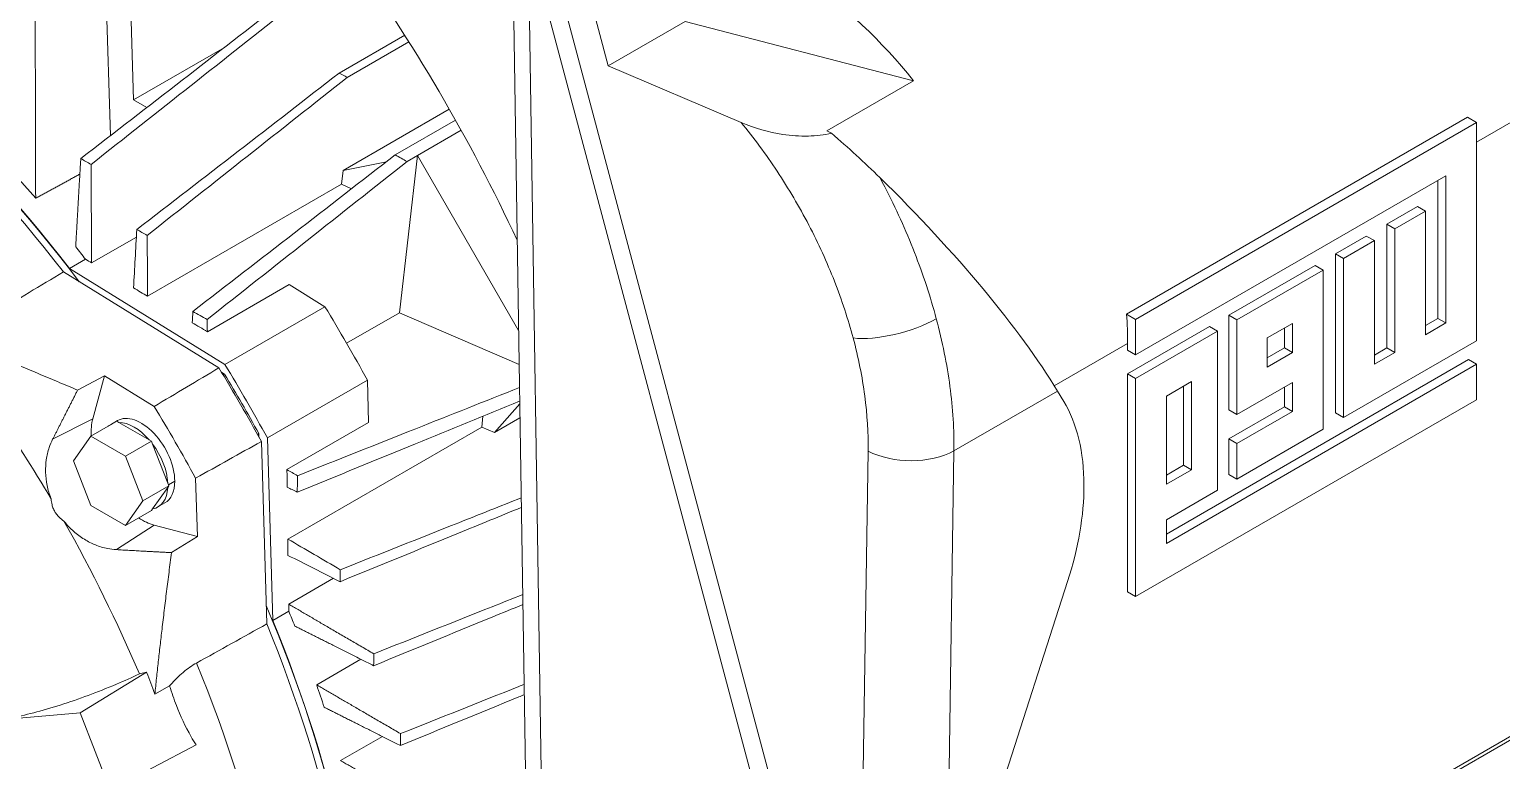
# Model space of a CAD drawing. Header units: millimetres. Extents: x -2122 to 22797, y 3569 to 89276.
# Drawn here: x 10430 to 10951, y 80406 to 80664 of the extents above; entities that cross this region are included whole.
import ezdxf

# ---------------------------------------------------------------- set-up
doc = ezdxf.new("R2010")
doc.units = ezdxf.units.MM
doc.header["$LTSCALE"] = 20
doc.layers.add('IA-TRAZ', color=8, linetype='Continuous', lineweight=5)

# ---------------------------------------------------------------- blocks, each defined once
blk = doc.blocks.new('A$C6cb7b9ed')
at = {"color": 0, "linetype": 'Continuous', "lineweight": 0, "extrusion": (2.77556e-16, 0.816497, 0.57735)}
for p, q in [((1995.42, 4742.49), (1997.49, 4672.95)), ((1989.31, 4660.36), (1987.43, 4723.82)), ((2243.07, 4332.1), (2138.15, 4725.52)), ((2144.69, 4724.91), (2249.84, 4330.63)), ((2144.8, 4724.47), (2249.71, 4331.05)), ((2136.17, 4422.57), (2131.53, 4718.96)), ((2165.19, 4684.97), (2155.5, 4721.33)), ((2141.86, 4414.12), (2137.22, 4710.45)), ((2165.19, 4684.97), (2192.4, 4700.68)), ((2273.08, 4679.78), (2192.4, 4700.68)), ((2070.18, 4682.48), (2093.31, 4695.83)), ((2072.97, 4680.93), (2094.77, 4693.52)), ((1997.49, 4672.95), (2029.58, 4691.48)), ((2165.19, 4684.97), (2212.18, 4664.99)), ((2273.08, 4679.78), (2242.43, 4662.09)), ((1997.49, 4672.95), (2002.14, 4670.27)), ((2472.03, 4658.05), (2496.11, 4671.95)), ((2109.04, 4669.7), (2071.52, 4648.03)), ((2089.97, 4653.53), (2111.24, 4665.81)), ((2468.83, 4666.84), (2348.34, 4597.27)), ((2472.03, 4664.99), (2468.83, 4666.84)), ((2097.82, 4653.34), (2113.23, 4662.23)), ((2242.43, 4662.09), (2244.1, 4661.21)), ((2351.54, 4595.42), (2472.03, 4664.99)), ((2472.03, 4664.99), (2472.03, 4587.88)), ((2071.52, 4648.03), (2086.86, 4651.12)), ((2097.82, 4653.34), (2091.4, 4597.76)), ((2094.15, 4651.22), (2097.82, 4653.34)), ((2133.52, 4591.51), (2097.82, 4653.34)), ((2071.52, 4648.03), (2070.96, 4643.16)), ((2461.17, 4646.18), (2351.54, 4582.88)), ((2461.17, 4594.15), (2461.17, 4646.18)), ((2070.96, 4643.16), (2002.45, 4603.6)), ((2074.54, 4641.6), (2070.96, 4643.16)), ((2458.34, 4595.78), (2458.34, 4644.55)), ((2440.27, 4629.05), (2451.13, 4635.32)), ((2453.95, 4633.69), (2451.13, 4635.32)), ((2443.09, 4627.42), (2453.95, 4633.69)), ((2453.95, 4633.69), (2453.95, 4589.99)), ((1998.49, 4624.53), (1982.66, 4615.39)), ((2422.19, 4618.61), (2433.05, 4624.88)), ((2435.88, 4623.25), (2433.05, 4624.88)), ((2440.27, 4585.35), (2440.27, 4629.05)), ((2443.09, 4627.42), (2440.27, 4629.05)), ((2443.09, 4583.72), (2443.09, 4627.42)), ((2425.02, 4616.98), (2435.88, 4623.25)), ((2435.88, 4623.25), (2435.88, 4579.55)), ((1980.52, 4616.67), (1974.86, 4613.4)), ((2384.52, 4596.86), (2414.98, 4614.45)), ((2417.81, 4612.82), (2414.98, 4614.45)), ((2422.19, 4562.37), (2422.19, 4618.61)), ((2425.02, 4616.98), (2422.19, 4618.61)), ((2425.02, 4560.74), (2425.02, 4616.98)), ((2027.64, 4578.26), (1972.74, 4612.18)), ((2029.76, 4579.49), (1974.86, 4613.4)), ((2387.35, 4595.23), (2417.81, 4612.82)), ((2417.81, 4612.82), (2417.81, 4556.58)), ((2052.43, 4607.74), (2023.56, 4591.07)), ((2052.43, 4607.74), (2065.12, 4599.9)), ((2065.12, 4599.9), (2029.76, 4579.49)), ((2072.77, 4587), (2091.4, 4597.76)), ((2091.4, 4597.76), (2133.71, 4579.44)), ((2351.54, 4595.42), (2348.34, 4597.27)), ((2348.71, 4576.19), (2377.64, 4592.89)), ((2351.54, 4582.88), (2351.54, 4595.42)), ((2380.47, 4591.26), (2377.64, 4592.89)), ((2384.52, 4563.45), (2384.52, 4596.86)), ((2387.35, 4595.23), (2384.52, 4596.86)), ((2387.35, 4561.82), (2387.35, 4595.23)), ((2398.04, 4588.86), (2406.95, 4594)), ((2406.95, 4594), (2406.95, 4583.72)), ((2453.95, 4593.25), (2458.34, 4595.78)), ((2453.95, 4589.99), (2461.17, 4594.15)), ((2461.17, 4594.15), (2458.34, 4595.78)), ((2351.54, 4574.56), (2380.47, 4591.26)), ((2380.47, 4591.26), (2380.47, 4535.02)), ((2398.04, 4578.57), (2398.04, 4588.86)), ((2404.12, 4592.37), (2404.12, 4585.35)), ((2472.03, 4587.88), (2425.02, 4560.74)), ((2322.81, 4571.9), (2348.71, 4586.85)), ((2348.71, 4584.52), (2348.71, 4586.85)), ((2351.54, 4582.88), (2348.71, 4584.52)), ((2404.12, 4585.35), (2398.04, 4581.84)), ((2406.95, 4583.72), (2398.04, 4578.57)), ((2406.95, 4583.72), (2404.12, 4585.35)), ((2435.88, 4582.82), (2440.27, 4585.35)), ((2435.88, 4579.55), (2443.09, 4583.72)), ((2443.09, 4583.72), (2440.27, 4585.35)), ((2362.4, 4519.52), (2469.2, 4581.19)), ((2362.4, 4516.26), (2472.03, 4579.55)), ((2472.03, 4579.55), (2469.2, 4581.19)), ((2472.03, 4579.55), (2472.03, 4567.01)), ((1987.19, 4575.52), (1977.74, 4570.44)), ((1987.19, 4575.52), (1983.1, 4560.23)), ((2004.77, 4564.66), (1987.19, 4575.52)), ((2028.56, 4576.75), (2029.62, 4576.1)), ((2080.12, 4573.92), (2044.76, 4553.51)), ((2080.12, 4573.92), (2080.56, 4559.01)), ((2348.71, 4499.08), (2348.71, 4576.19)), ((2351.54, 4574.56), (2348.71, 4576.19)), ((2351.54, 4497.45), (2351.54, 4574.56)), ((2362.4, 4568.28), (2371.31, 4573.43)), ((2371.31, 4573.43), (2371.31, 4542.27)), ((2406.95, 4573.13), (2387.35, 4561.82)), ((2406.95, 4562.85), (2406.95, 4573.13)), ((2287.35, 4548.98), (2323.92, 4570.09)), ((2323.92, 4570.09), (2326.15, 4566.43)), ((2472.03, 4567.01), (2351.54, 4497.45)), ((2362.4, 4537.13), (2362.4, 4568.28)), ((2368.48, 4571.8), (2368.48, 4543.9)), ((2404.12, 4564.48), (2404.12, 4571.5)), ((2125, 4555.4), (2133.93, 4565.53)), ((2384.52, 4553.16), (2404.12, 4564.48)), ((2387.35, 4561.82), (2384.52, 4563.45)), ((2387.35, 4551.53), (2406.95, 4562.85)), ((2406.95, 4562.85), (2404.12, 4564.48)), ((2425.02, 4560.74), (2422.19, 4562.37)), ((1968.91, 4553.04), (1983.1, 4560.23)), ((1982.45, 4554.17), (1991.57, 4559.44)), ((1989.3, 4558.2), (1991.77, 4559.63)), ((1991.57, 4559.44), (1992.35, 4558.99)), ((1992.35, 4558.99), (2003.05, 4552.81)), ((2051.69, 4542.34), (2080.56, 4559.01)), ((2051.99, 4517.79), (2120.5, 4557.35)), ((2120.5, 4557.35), (2120.95, 4561.23)), ((2120.5, 4557.35), (2125, 4555.4)), ((2125, 4555.4), (2134.01, 4560.6)), ((2417.81, 4556.58), (2387.35, 4538.99)), ((1976.33, 4545.46), (1982.45, 4554.17)), ((1982.45, 4554.17), (1994.7, 4547.1)), ((1994.7, 4547.1), (2003.82, 4552.37)), ((2003.05, 4552.81), (2003.82, 4552.37)), ((2003.82, 4552.37), (2004.21, 4551.37)), ((2004.21, 4551.37), (2009.56, 4537.58)), ((2041.75, 4555.08), (2041.79, 4553.84)), ((2044.56, 4487.78), (2042.64, 4552.28)), ((2046.68, 4489.01), (2044.76, 4553.51)), ((2384.52, 4540.62), (2384.52, 4553.16)), ((2387.35, 4551.53), (2384.52, 4553.16)), ((2387.35, 4538.99), (2387.35, 4551.53)), ((1994.7, 4547.1), (2000.82, 4531.32)), ((2257.03, 4548.87), (2254.26, 4369.05)), ((2284.78, 4381.54), (2287.35, 4548.98)), ((1982.45, 4529.68), (1976.33, 4545.46)), ((2368.48, 4543.9), (2362.4, 4540.39)), ((2371.31, 4542.27), (2362.4, 4537.13)), ((2371.31, 4542.27), (2368.48, 4543.9)), ((2000.82, 4531.32), (2009.94, 4536.58)), ((2009.56, 4536.03), (2004.21, 4528.42)), ((2009.56, 4537.58), (2009.94, 4536.58)), ((2009.94, 4536.58), (2009.56, 4536.03)), ((2009.81, 4536.93), (2012.05, 4538.23)), ((2020.04, 4518.63), (2019.43, 4539.28)), ((2387.35, 4538.99), (2384.52, 4540.62)), ((2000.82, 4531.32), (1994.7, 4522.61)), ((2006.1, 4529.11), (2008.57, 4530.53)), ((2380.47, 4535.02), (2362.4, 4524.59)), ((1994.7, 4522.61), (1982.45, 4529.68)), ((1994.7, 4522.61), (2003.82, 4527.87)), ((2004.21, 4528.42), (2003.82, 4527.87)), ((2182.66, 4272.81), (2628.35, 4530.13)), ((1991.43, 4514.04), (2004.75, 4522.73)), ((2004.75, 4522.73), (2020.04, 4518.63)), ((2362.4, 4524.59), (2362.4, 4516.26)), ((2010.92, 4512.98), (2020.04, 4518.63)), ((2052.3, 4494.77), (2068.13, 4503.91)), ((2327.52, 4502.81), (2289.25, 4384.13)), ((2351.54, 4497.45), (2348.71, 4499.08)), ((2052.34, 4492.27), (2046.68, 4489.01)), ((2062.19, 4466.25), (2077.83, 4475.28)), ((2002.12, 4470.7), (1978.6, 4456.42)), ((1999.54, 4470.1), (2002.12, 4470.7)), ((2295.31, 4339.15), (2522.6, 4470.37)), ((2005.02, 4462.99), (2010.25, 4465.9)), ((1950.1, 4453.87), (1978.6, 4456.42)), ((1978.6, 4456.42), (1989.21, 4429.08)), ((2070.61, 4439.5), (2085.39, 4448.03)), ((2019.56, 4445.07), (1989.21, 4429.08))]:
    blk.add_line(p, q, dxfattribs=at)
at = {"color": 0, "linetype": 'Continuous', "lineweight": 0, "extrusion": (-1.35059e-16, 1.78418e-16, -1)}
blk.add_ellipse((1857.42, 4462.67), major_axis=(-157.42, 272.66), ratio=0.57735, start_param=0.212669, end_param=1.359424, dxfattribs=at)
at = {"color": 0, "linetype": 'Continuous', "lineweight": 0}
for centre, major_axis, ratio, start_param, end_param in [((1855.3, 4461.44), (-157.5, 272.8), 0.57735, -1.34078, -0.230017), ((1863.08, 4465.93), (-157.5, 272.8), 0.57735, -1.250157, -0.320639), ((1936.38, 4581.41), (-181.38, 303.98), 0.547026, -1.754664, -1.417926), ((1863.08, 4465.93), (-157.5, 272.8), 0.57735, -1.34078, -1.32256), ((1816.05, 4438.78), (-154.6, 267.77), 0.57735, -1.556134, -1.316988), ((1855.3, 4461.44), (-180, 311.77), 0.57735, -1.612475, -1.529118), ((1857.42, 4462.67), (-180, 311.77), 0.57735, -1.612475, -1.529118), ((1832.67, 4448.38), (-179.58, 311.04), 0.57735, -1.611612, -1.52998), ((2000.17, 4545.08), (12.5, -21.65), 0.57735, -2.617994, -2.303946), ((2271.8, 4557.96), (22, -0.34), 0.56691, -2.298193, -0.776596), ((2000.17, 4545.08), (12.5, -21.65), 0.57735, -0.837647, -0.523599), ((1816.05, 4438.78), (-154.6, 267.77), 0.57735, -1.781355, -1.585459), ((1863.08, 4465.93), (-157.5, 272.8), 0.57735, -1.819033, -1.800813), ((1855.3, 4461.44), (-157.5, 272.8), 0.57735, -2.356194, -1.800813), ((1831.12, 4447.48), (-157.05, 272.02), 0.57735, -2.356194, -1.800054), ((2697.03, 4846.73), (70.47, -951.04), 0.803518, -1.224535, -1.215713), ((1863.08, 4465.93), (-157.5, 272.8), 0.57735, -1.918981, -1.891436)]:
    blk.add_ellipse(centre, major_axis=major_axis, ratio=ratio, start_param=start_param, end_param=end_param, dxfattribs=at)
at = {"color": 0, "linetype": 'Continuous', "lineweight": 0, "extrusion": (-5.92297e-17, 1.581e-16, -1)}
blk.add_ellipse((1857.42, 4462.67), major_axis=(-157.5, 272.8), ratio=0.57735, start_param=0.230017, end_param=1.34078, dxfattribs=at)
at = {"color": 0, "linetype": 'Continuous', "lineweight": 0, "extrusion": (-6.89418e-17, 2.38489e-16, -1)}
blk.add_ellipse((2179.75, 4611.78), major_axis=(-102.75, 111.4), ratio=0.759815, start_param=0.954829, end_param=1.658619, dxfattribs=at)
at = {"color": 0, "linetype": 'Continuous', "lineweight": 0, "extrusion": (2.0785e-16, 5.60581e-16, -1)}
blk.add_ellipse((2215.74, 4632.55), major_axis=(-118.79, 107.5), ratio=0.253469, start_param=-4.555974, end_param=-3.845523, dxfattribs=at)
at = {"color": 0, "linetype": 'Continuous', "lineweight": 0, "extrusion": (-3.14741e-17, 1.10026e-16, -1)}
blk.add_ellipse((1892.77, 4483.08), major_axis=(180, -311.77), ratio=0.57735, start_param=-1.612475, end_param=-1.529118, dxfattribs=at)
at = {"color": 0, "linetype": 'Continuous', "lineweight": 0, "extrusion": (1.41247e-16, -4.21942e-16, -1)}
blk.add_ellipse((2266.5, 4597.94), major_axis=(-21.26, -5.67), ratio=0.345066, start_param=-2.233351, end_param=-0.714914, dxfattribs=at)
at = {"color": 0, "linetype": 'Continuous', "lineweight": 0, "extrusion": (-1.31341e-16, 1.16467e-16, -1)}
blk.add_ellipse((2242.64, 4648.09), major_axis=(75, -129.9), ratio=0.57735, start_param=-0.868828, end_param=-0.785398, dxfattribs=at)
at = {"color": 0, "linetype": 'Continuous', "lineweight": 0, "extrusion": (6.09555e-17, 2.27489e-16, -1)}
for centre, major_axis, start_param, end_param in [((1857.42, 4462.67), (178.37, -308.94), -1.604819, -1.536774), ((2000.17, 4545.08), (-8.4, 14.55), 0, 2.356194)]:
    blk.add_ellipse(centre, major_axis=major_axis, ratio=0.57735, start_param=start_param, end_param=end_param, dxfattribs=at)
at = {"color": 0, "linetype": 'Continuous', "lineweight": 0, "extrusion": (-2.32933e-16, 2.62682e-16, -1)}
blk.add_ellipse((2269.65, 4499.98), major_axis=(45, 77.94), ratio=0.57735, start_param=0.306956, end_param=0.785398, dxfattribs=at)
at = {"color": 0, "linetype": 'Continuous', "lineweight": 0, "extrusion": (1.57104e-16, 2.83e-16, -1)}
blk.add_ellipse((1997.7, 4543.65), major_axis=(-8.4, 14.55), ratio=0.57735, start_param=-0.091106, end_param=0.091106, dxfattribs=at)
at = {"color": 0, "linetype": 'Continuous', "lineweight": 0, "extrusion": (3.56837e-16, 2.70119e-16, -1)}
blk.add_ellipse((1997.7, 4543.65), major_axis=(-8.4, 14.55), ratio=0.57735, start_param=0.318252, end_param=1.252544, dxfattribs=at)
at = {"color": 0, "linetype": 'Continuous', "lineweight": 0, "extrusion": (7.75554e-17, 3.6527e-16, -1)}
blk.add_ellipse((1997.7, 4543.65), major_axis=(8.4, -14.55), ratio=0.57735, start_param=-1.776143, end_param=-0.841851, dxfattribs=at)
at = {"color": 0, "linetype": 'Continuous', "lineweight": 0, "extrusion": (-8.32667e-17, 1.44222e-16, -1)}
blk.add_ellipse((1997.7, 4543.65), major_axis=(8.4, -14.55), ratio=0.57735, start_param=-0.728945, end_param=0.205347, dxfattribs=at)
at = {"color": 0, "linetype": 'Continuous', "lineweight": 0, "extrusion": (8.87111e-17, 1.79415e-16, -1)}
blk.add_ellipse((2000.17, 4545.08), major_axis=(8.4, -14.55), ratio=0.57735, start_param=-0.785398, end_param=0, dxfattribs=at)
at = {"color": 0, "linetype": 'Continuous', "lineweight": 0, "extrusion": (-2.49533e-16, 4.00463e-16, -1)}
blk.add_ellipse((2269.65, 4499.98), major_axis=(-45, -77.94), ratio=0.57735, start_param=-2.356194, end_param=-1.927065, dxfattribs=at)
at = {"color": 0, "linetype": 'Continuous', "lineweight": 0, "extrusion": (2.49533e-16, 4.00463e-16, -1)}
blk.add_ellipse((1857.42, 4462.67), major_axis=(157.42, -272.66), ratio=0.57735, start_param=-1.359424, end_param=-0.785398, dxfattribs=at)
at = {"color": 0, "linetype": 'Continuous', "lineweight": 0, "extrusion": (4.0637e-17, 1.51659e-16, -1)}
blk.add_ellipse((1857.42, 4462.67), major_axis=(157.5, -272.8), ratio=0.57735, start_param=-1.34078, end_param=-0.785398, dxfattribs=at)
at = {"color": 0, "linetype": 'Continuous', "lineweight": 0}
for points, weights, degree in [([(1962.91, 4638.21), (1962.81, 4670.01), (1962.74, 4709.55)], [1.17082869089, 1.09304285945, 1.00576743726], 2), ([(1978.84, 4652.26), (1977.89, 4635.88), (1977.05, 4621.1)], [1.0401836762, 1.07922545497, 1.11601558102], 2), ([(1982.66, 4615.39), (1982.58, 4631.88), (1982.5, 4650.19)], [1.1063998245, 1.07136824386, 1.03347439642], 2), ([(1978.52, 4646.75), (1973.32, 4643.9), (1968.11, 4641.06), (1962.91, 4638.21)], [0.99999966866, 0.999999622753, 0.9999997332, 1], 3), ([(1977.74, 4570.44), (1950.53, 4581.72), (1926.88, 4592.41)], [1.02498660572, 1.0187382128, 1.00351977488], 2), ([(2029.62, 4576.1), (2029.37, 4575.97), (2029.11, 4575.84)], [1.0000000011, 1.0000000014, 1.00000000156], 2), ([(1977.74, 4570.44), (1973.18, 4561.47), (1968.91, 4553.04)], [1.00394176556, 1.00394529039, 1.00284550647], 2), ([(2041.75, 4555.08), (2041.51, 4554.93), (2041.28, 4554.77)], [1.0000000025, 1.00000000319, 1.00000000354], 2), ([(1991.43, 4514.04), (2000.86, 4513.51), (2010.92, 4512.98)], [1.00284550647, 1.00394529039, 1.00394176556], 2), ([(2005.02, 4462.99), (2007.44, 4486.59), (2010.92, 4512.98)], [1.00633881578, 1.01932280918, 1.02497432416], 2), ([(2082.37, 4477.23), (2066.54, 4486.45), (2052.3, 4494.77)], [1.03347439642, 1.07136824386, 1.10639982451], 2), ([(2054.45, 4487.05), (2067.66, 4480.39), (2082.32, 4473.02)], [1.11601558112, 1.07922545508, 1.04018367632], 2), ([(2091.81, 4449.02), (2076.19, 4458.1), (2062.19, 4466.25)], [1.03628107644, 1.07781489642, 1.11683998492], 2), ([(2064.86, 4458.33), (2077.62, 4451.92), (2091.77, 4444.82)], [1.12419440465, 1.08437780775, 1.04274625989], 2), ([(2098.97, 4423.05), (2084.02, 4431.71), (2070.61, 4439.5)], [1.03898421094, 1.08258497217, 1.12417338923], 2)]:
    blk.add_rational_spline(points, weights, degree=degree, dxfattribs=at)
for points, knots in [([(2050.39, 4707.57), (2038.47, 4698.35), (2026.54, 4689.13), (2002.69, 4670.69), (1990.76, 4661.48), (1978.84, 4652.26)], [0.000005, 0.000005, 0.000005, 0.000005, 5.106654, 5.106654, 10.213348, 10.213348, 10.213348, 10.213348]), ([(1982.5, 4650.19), (1994.28, 4659.5), (2006.06, 4668.8), (2029.61, 4687.41), (2041.39, 4696.71), (2053.17, 4706.02)], [0, 0, 0, 0, 5.105932, 5.105932, 10.211863, 10.211863, 10.211863, 10.211863]), ([(2070.18, 4682.48), (2058.26, 4673.26), (2046.34, 4664.04), (2022.49, 4645.61), (2010.56, 4636.39), (1998.64, 4627.17)], [0.000005, 0.000005, 0.000005, 0.000005, 5.105751, 5.105751, 10.211537, 10.211537, 10.211537, 10.211537]), ([(2002.32, 4625.11), (2014.09, 4634.41), (2025.87, 4643.72), (2049.42, 4662.32), (2061.19, 4671.63), (2072.97, 4680.93)], [0, 0, 0, 0, 5.10487, 5.10487, 10.20974, 10.20974, 10.20974, 10.20974]), ([(2212.18, 4664.99), (2216.62, 4659.58), (2220.89, 4653.8), (2224.89, 4647.75), (2228.93, 4641.64), (2232.69, 4635.27), (2236.08, 4628.75), (2239.48, 4622.24), (2242.51, 4615.58), (2245.12, 4608.93), (2247.76, 4602.18), (2249.97, 4595.44), (2251.73, 4588.85)], [5.6130157, 5.6130157, 5.6130157, 5.6130157, 5.7787156, 5.7787156, 5.7787156, 5.9461085, 5.9461085, 5.9461085, 6.1134737, 6.1134737, 6.1134737, 6.2831853, 6.2831853, 6.2831853, 6.2831853]), ([(2244.1, 4661.21), (2241.48, 4660.59), (2238.69, 4660.29), (2232.83, 4660.15), (2229.78, 4660.38), (2221.93, 4661.55), (2216.95, 4662.96), (2212.18, 4664.99)], [0.000008, 0.000008, 0.000008, 0.000008, 0.834313, 0.834313, 1.758896, 1.758896, 3.342916, 3.342916, 3.342916, 3.342916]), ([(2261.16, 4645.55), (2258.47, 4648.18), (2255.67, 4650.83), (2249.97, 4656.06), (2247.05, 4658.65), (2244.1, 4661.21)], [-2.346061, -2.346061, -2.346061, -2.346061, -1.173025, -1.173025, -0.000002, -0.000002, -0.000002, -0.000002]), ([(2089.97, 4653.53), (2078.04, 4644.31), (2066.12, 4635.09), (2042.28, 4616.66), (2030.36, 4607.45), (2018.44, 4598.23)], [0.000009, 0.000009, 0.000009, 0.000009, 5.104429, 5.104429, 10.208927, 10.208927, 10.208927, 10.208927]), ([(2023.53, 4595.4), (2035.3, 4604.7), (2047.07, 4614), (2070.61, 4632.61), (2082.38, 4641.91), (2094.15, 4651.22)], [0, 0, 0, 0, 5.10353, 5.10353, 10.20706, 10.20706, 10.20706, 10.20706]), ([(2281.12, 4595.64), (2279.05, 4603.39), (2276.47, 4611.27), (2273.4, 4619.1), (2270.34, 4626.93), (2266.81, 4634.7), (2262.89, 4642.27), (2262.32, 4643.37), (2261.74, 4644.46), (2261.16, 4645.55)], [0, 0, 0, 0, 0.1685805, 0.1685805, 0.1685805, 0.3369884, 0.3369884, 0.3369884, 0.3613849, 0.3613849, 0.3613849, 0.3613849]), ([(2018.44, 4598.23), (2019.29, 4597.76), (2020.13, 4597.29), (2021.83, 4596.34), (2022.68, 4595.87), (2023.53, 4595.4)], [-0.7037957, -0.7037957, -0.7037957, -0.7037957, -0.3526809, -0.3526809, 0, 0, 0, 0]), ([(2287.35, 4548.98), (2287.45, 4556.3), (2286.97, 4563.93), (2285.93, 4571.75), (2284.88, 4579.56), (2283.27, 4587.57), (2281.12, 4595.64)], [5.9341195, 5.9341195, 5.9341195, 5.9341195, 6.1086524, 6.1086524, 6.1086524, 6.2831853, 6.2831853, 6.2831853, 6.2831853]), ([(2251.73, 4588.85), (2253.58, 4581.94), (2254.95, 4575.08), (2255.84, 4568.38), (2256.72, 4561.69), (2257.12, 4555.15), (2257.03, 4548.87)], [0, 0, 0, 0, 0.1745329, 0.1745329, 0.1745329, 0.3490659, 0.3490659, 0.3490659, 0.3490659]), ([(2133.84, 4571.33), (2121.64, 4566.48), (2109.44, 4561.63), (2083.3, 4551.24), (2069.36, 4545.7), (2055.42, 4540.15)], [0.63894, 0.63894, 0.63894, 0.63894, 5.103374, 5.103374, 10.206878, 10.206878, 10.206878, 10.206878]), ([(2055.34, 4534.33), (2069.28, 4540.05), (2083.22, 4545.76), (2109.41, 4556.5), (2121.66, 4561.53), (2133.91, 4566.55)], [0, 0, 0, 0, 5.104511, 5.104511, 9.590031, 9.590031, 9.590031, 9.590031]), ([(1968.91, 4553.04), (1968.45, 4552.11), (1968.04, 4551.14), (1967.22, 4548.74), (1966.88, 4547.27), (1966.47, 4544.42), (1966.38, 4542.94), (1966.47, 4539.88), (1966.65, 4538.3), (1967.28, 4535.18), (1967.73, 4533.62), (1968.32, 4532.07), (1968.34, 4532.01), (1968.36, 4531.95)], [1.112245, 1.112245, 1.112245, 1.112245, 1.4539, 1.4539, 1.938533, 1.938533, 2.399975, 2.399975, 2.861416, 2.861416, 3.322857, 3.322857, 3.340038, 3.340038, 3.340038, 3.340038]), ([(2055.42, 4540.15), (2055.41, 4539.18), (2055.39, 4538.21), (2055.36, 4536.27), (2055.35, 4535.3), (2055.34, 4534.33)], [-0.7037968, -0.7037968, -0.7037968, -0.7037968, -0.3511148, -0.3511148, 0, 0, 0, 0]), ([(1972.9, 4524.1), (1972.27, 4524.52), (1971.68, 4524.99), (1970.84, 4525.86), (1970.54, 4526.2), (1970.12, 4526.77), (1969.97, 4526.99), (1969.72, 4527.4), (1969.61, 4527.59), (1969.38, 4528.03), (1969.26, 4528.27), (1968.96, 4528.97), (1968.81, 4529.43), (1968.51, 4530.58), (1968.4, 4531.26), (1968.36, 4531.95)], [8.0773622, 8.0773622, 8.0773622, 8.0773622, 8.3110606, 8.3110606, 8.4488105, 8.4488105, 8.5292865, 8.5292865, 8.5974234, 8.5974234, 8.6796795, 8.6796795, 8.8291137, 8.8291137, 9.04265, 9.04265, 9.04265, 9.04265]), ([(2134.45, 4532.34), (2127.09, 4529.42), (2119.74, 4526.49), (2098.44, 4518.02), (2084.49, 4512.48), (2070.55, 4506.93)], [2.411901, 2.411901, 2.411901, 2.411901, 5.104776, 5.104776, 10.209631, 10.209631, 10.209631, 10.209631]), ([(2070.5, 4502.71), (2084.44, 4508.43), (2098.38, 4514.15), (2119.72, 4522.9), (2127.11, 4525.93), (2134.5, 4528.96)], [0, 0, 0, 0, 5.105793, 5.105793, 7.812123, 7.812123, 7.812123, 7.812123]), ([(1972.9, 4524.1), (1972.93, 4524.06), (1972.97, 4524.01), (1974.02, 4522.72), (1975.14, 4521.55), (1977.54, 4519.44), (1978.81, 4518.5), (1981.42, 4516.9), (1982.75, 4516.23), (1985.42, 4515.16), (1986.86, 4514.72), (1989.35, 4514.23), (1990.4, 4514.09), (1991.43, 4514.04)], [4.228559, 4.228559, 4.228559, 4.228559, 4.245739, 4.245739, 4.707181, 4.707181, 5.168622, 5.168622, 5.630063, 5.630063, 6.114696, 6.114696, 6.456351, 6.456351, 6.456351, 6.456351]), ([(2082.32, 4473.02), (2096.27, 4478.74), (2110.21, 4484.46), (2127.78, 4491.67), (2131.41, 4493.15), (2135.04, 4494.64)], [0, 0, 0, 0, 5.106701, 5.106701, 6.434924, 6.434924, 6.434924, 6.434924]), ([(2134.98, 4498.16), (2131.39, 4496.73), (2127.8, 4495.3), (2110.26, 4488.32), (2096.31, 4482.78), (2082.37, 4477.23)], [3.790067, 3.790067, 3.790067, 3.790067, 5.105834, 5.105834, 10.211749, 10.211749, 10.211749, 10.211749]), ([(2010.25, 4465.9), (2010.36, 4466.03), (2010.48, 4466.16), (2011.92, 4467.8), (2013.44, 4469.33), (2016.61, 4472), (2018.24, 4473.12), (2019.75, 4473.97)], [-51.872416, -51.872416, -51.872416, -51.872416, -51.81997, -51.81997, -51.194696, -51.194696, -50.569421, -50.569421, -50.569421, -50.569421]), ([(1950.1, 4453.87), (1951.23, 4454.04), (1952.44, 4454.24), (1956.41, 4454.98), (1959.37, 4455.66), (1965.03, 4457.12), (1968.25, 4458.05), (1974.89, 4460.17), (1978.31, 4461.35), (1984.59, 4463.69), (1988.05, 4465.05), (1994.24, 4467.68), (1997, 4468.91), (1999.54, 4470.1)], [25.025987, 25.025987, 25.025987, 25.025987, 25.491761, 25.491761, 26.511812, 26.511812, 27.53036, 27.53036, 28.548909, 28.548909, 29.566813, 29.566813, 30.401028, 30.401028, 30.401028, 30.401028]), ([(2010.25, 4465.9), (2010.98, 4463.49), (2011.78, 4461.17), (2012.62, 4459.01), (2014.03, 4455.38), (2015.8, 4451.51), (2018.39, 4446.94), (2018.97, 4445.99), (2019.56, 4445.07)], [13.644607, 13.644607, 13.644607, 13.644607, 14.35477, 14.35477, 14.35477, 15.553109, 15.553109, 15.877128, 15.877128, 15.877128, 15.877128]), ([(2091.77, 4444.82), (2105.72, 4450.54), (2119.67, 4456.27), (2134.25, 4462.25), (2134.9, 4462.51), (2135.54, 4462.78)], [0, 0, 0, 0, 5.107391, 5.107391, 5.342379, 5.342379, 5.342379, 5.342379]), ([(2135.48, 4466.4), (2134.87, 4466.16), (2134.26, 4465.92), (2119.7, 4460.12), (2105.76, 4454.57), (2091.81, 4449.02)], [4.883195, 4.883195, 4.883195, 4.883195, 5.106669, 5.106669, 10.213422, 10.213422, 10.213422, 10.213422])]:
    blk.add_open_spline(points, degree=3, knots=knots, dxfattribs=at)
for points in [[(2072.97, 4680.93), (2072.04, 4681.45), (2071.11, 4681.96), (2070.18, 4682.48)], [(1978.84, 4652.26), (1980.06, 4651.57), (1981.28, 4650.88), (1982.5, 4650.19)], [(2094.15, 4651.22), (2092.76, 4651.99), (2091.36, 4652.76), (2089.97, 4653.53)], [(1998.64, 4627.17), (1998.25, 4620.3), (1997.87, 4613.42), (1997.49, 4606.55)], [(1998.64, 4627.17), (1999.86, 4626.49), (2001.09, 4625.8), (2002.32, 4625.11)], [(2002.45, 4603.6), (2002.4, 4610.77), (2002.36, 4617.94), (2002.32, 4625.11)], [(1982.66, 4615.39), (1981.95, 4615.81), (1981.23, 4616.24), (1980.52, 4616.67)], [(1972.74, 4612.18), (1964.62, 4607.32), (1956.5, 4602.46), (1948.37, 4597.6)], [(2002.45, 4603.6), (2000.79, 4604.58), (1999.14, 4605.57), (1997.49, 4606.55)], [(2018.44, 4598.23), (2018.37, 4596.9), (2018.3, 4595.57), (2018.22, 4594.23)], [(2023.56, 4591.07), (2021.78, 4592.13), (2020, 4593.18), (2018.22, 4594.23)], [(2023.56, 4591.07), (2023.55, 4592.51), (2023.54, 4593.95), (2023.53, 4595.4)], [(2004.77, 4564.66), (2012.4, 4569.2), (2020.02, 4573.73), (2027.64, 4578.26)], [(2019.43, 4539.28), (2027.17, 4543.61), (2034.9, 4547.95), (2042.64, 4552.28)], [(2051.76, 4536.14), (2051.74, 4538.21), (2051.72, 4540.28), (2051.69, 4542.34)], [(2055.42, 4540.15), (2054.18, 4540.88), (2052.93, 4541.61), (2051.69, 4542.34)], [(2051.76, 4536.14), (2052.95, 4535.54), (2054.14, 4534.94), (2055.34, 4534.33)], [(2052.06, 4512.02), (2052.04, 4513.95), (2052.01, 4515.87), (2051.99, 4517.79)], [(2070.55, 4506.93), (2064.36, 4510.55), (2058.17, 4514.17), (2051.99, 4517.79)], [(2052.06, 4512.02), (2058.2, 4508.92), (2064.35, 4505.82), (2070.5, 4502.71)], [(2070.55, 4506.93), (2070.53, 4505.52), (2070.51, 4504.12), (2070.5, 4502.71)], [(2052.34, 4492.27), (2052.32, 4493.11), (2052.31, 4493.94), (2052.3, 4494.77)], [(2019.75, 4473.97), (2028.02, 4478.57), (2036.29, 4483.18), (2044.56, 4487.78)], [(2082.37, 4477.23), (2082.35, 4475.82), (2082.34, 4474.42), (2082.32, 4473.02)], [(2091.81, 4449.02), (2091.8, 4447.62), (2091.79, 4446.22), (2091.77, 4444.82)]]:
    blk.add_open_spline(points, degree=3, dxfattribs=at)

msp = doc.modelspace()

# ---------------------------------------------------------------- block references
at = {"layer": 'IA-TRAZ'}
msp.add_blockref('A$C6cb7b9ed', (8469.77, 75966.46, 10192.11), dxfattribs=at)

doc.saveas('drawing.dxf')
